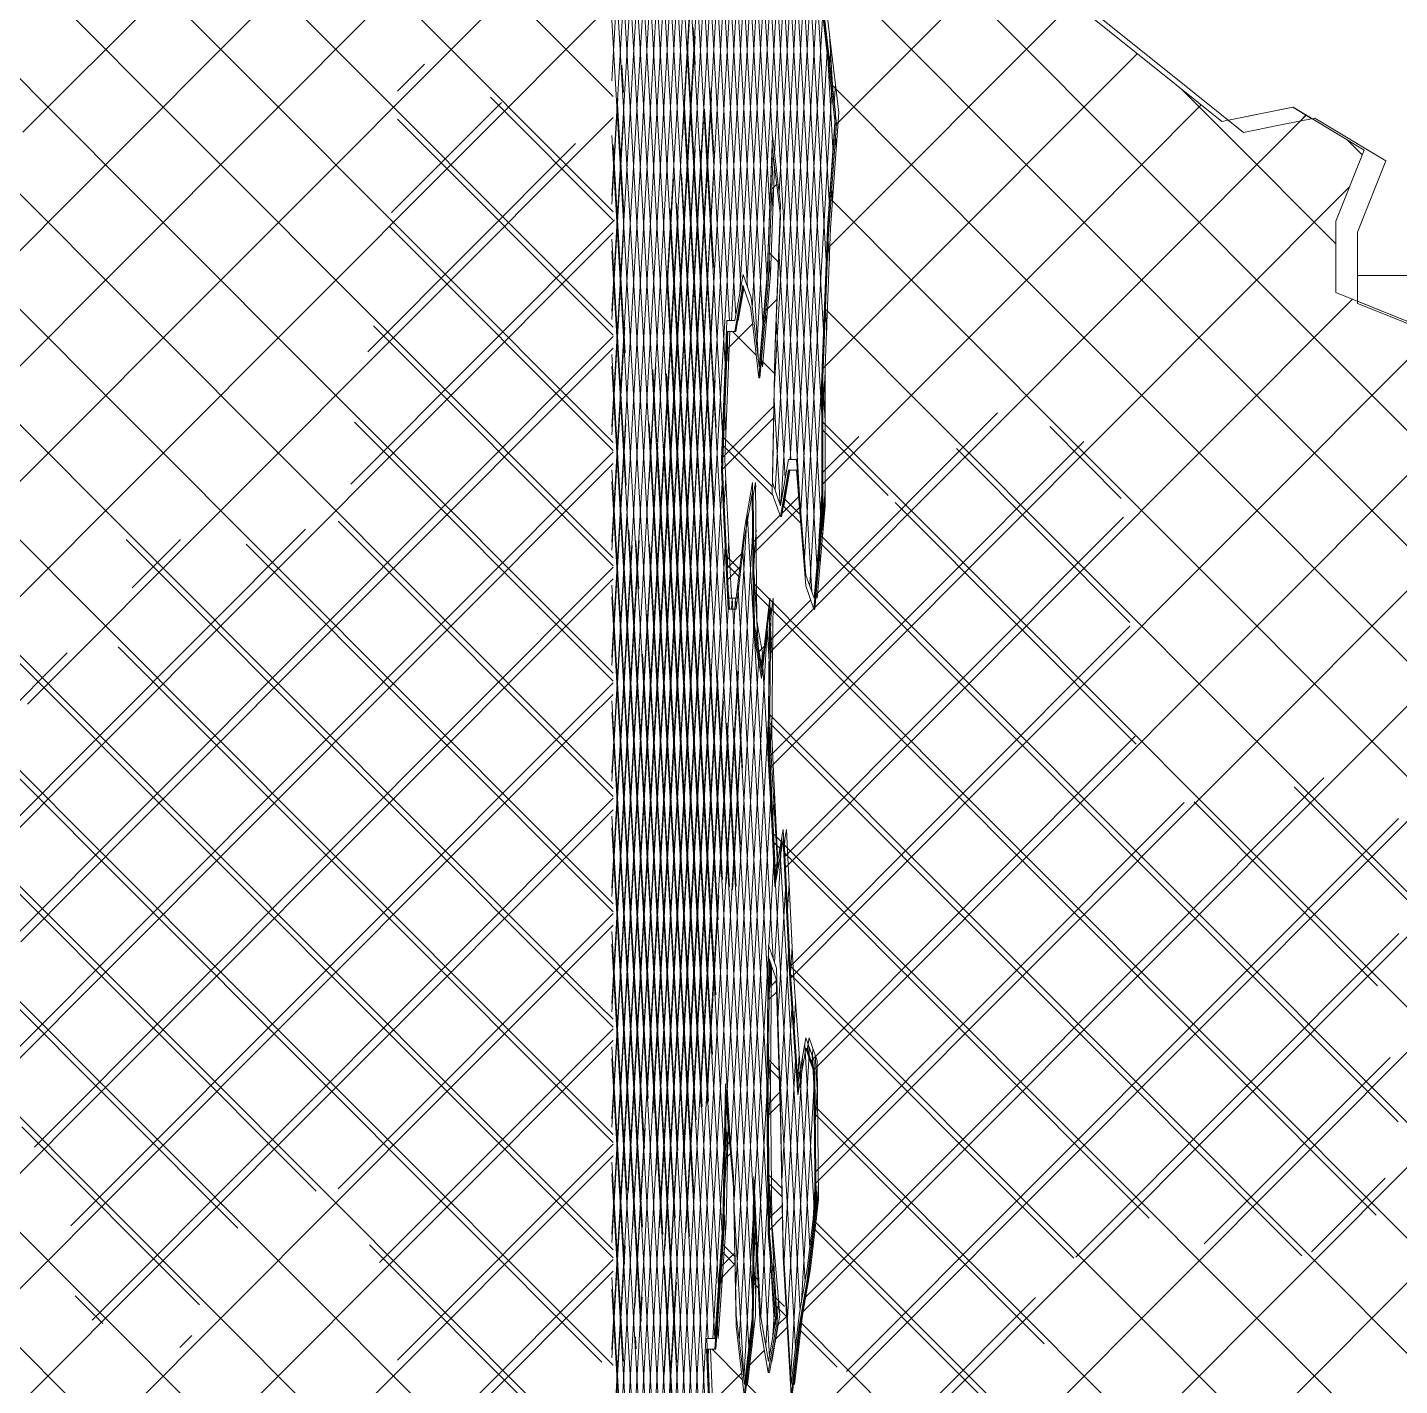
# Model space of a CAD drawing. Header units: millimetres. Extents: x -35517 to 139323, y -3702 to 5999.
# Drawn here: x 14746 to 15679, y 2884 to 3807 of the extents above; entities that cross this region are included whole.
import ezdxf

# ---------------------------------------------------------------- set-up
doc = ezdxf.new("R2010")
doc.units = ezdxf.units.MM
for name, color, linetype, lineweight in [('A-ROOF-OTLN', 132, 'Continuous', 5), ('G-IMPT', 8, 'Continuous', 5), ('L-PLNT', 71, 'Continuous', 5)]:
    doc.layers.add(name, color=color, linetype=linetype, lineweight=lineweight)

# ---------------------------------------------------------------- blocks, each defined once
blk = doc.blocks.new('SVA_Shades of Green Tree - Australian_Tree_based_on_Leopard_Tree_2901-V232-GENERAL SOUTH ELEVATION')
at = {"layer": 'G-IMPT'}
for p, q in [((-4655.07, 3775.95), (-4679.87, 4204.28)), ((-4591.9, 3721.47), (-4567.51, 4142.6)), ((-4536.92, 3539.73), (-4571.74, 4140.93)), ((-4535.96, 3601.47), (-4567.29, 4142.6)), ((-4593.98, 3764.04), (-4572.56, 4133.85)), ((-4590.97, 3659.05), (-4564.01, 4124.7)), ((-4611.98, 3688.44), (-4587.56, 4110.04)), ((-4551.93, 3485.06), (-4588.12, 4110.12)), ((-4537.65, 3473.78), (-4574.77, 4114.79)), ((-4604.04, 3747.07), (-4583.67, 4098.84)), ((-4588.02, 3631.69), (-4560.98, 4098.56)), ((-4935.01, 3781.46), (-5241.87, 4088.84)), ((-4665.69, 3780.61), (-4647.89, 4087.99)), ((-4598.52, 3764.04), (-4579.33, 4095.42)), ((-4570.73, 3731.31), (-4591.53, 4090.52)), ((-4584.36, 3616.3), (-4556.62, 4095.42)), ((-4543.8, 3423.25), (-4582.78, 4096.28)), ((-4581.34, 3590.16), (-4552.08, 4095.42)), ((-4540.37, 3442.41), (-4578.19, 4095.42)), ((-4534.14, 3648.52), (-4560.02, 4095.42)), ((-4531.98, 3689.56), (-4555.48, 4095.42)), ((-4615.24, 3710.6), (-4594.76, 4064.14)), ((-4572.55, 3684.26), (-4594.63, 4065.66)), ((-4569.2, 3721.31), (-4549.14, 4067.64)), ((-4574.4, 3637.93), (-4597.36, 4034.3)), ((-4972.47, 3740.55), (-5259.95, 4028.51)), ((-4663.51, 3739.7), (-4646.84, 4027.67)), ((-4621.67, 3677.94), (-4602.05, 4016.78)), ((-4577.13, 3606.56), (-4600.89, 4016.78)), ((-4580.11, 3579.56), (-4605, 4009.32)), ((-4566.17, 3695.18), (-4548.01, 4008.82)), ((-4799.87, 3253.95), (-5533.28, 3988.59)), ((-4673.52, 3253.11), (-4630.98, 3987.75)), ((-4595.33, 3764.04), (-4607.72, 3977.96)), ((-4679.09, 3760.39), (-4891.73, 3973.39)), ((-4679.87, 3770.94), (-4668.2, 3972.55)), ((-4569.42, 3560.59), (-4545.49, 3973.84)), ((-4721.58, 3253.95), (-5415.56, 3949.1)), ((-4678.07, 3253.11), (-4637.81, 3948.26)), ((-4615.01, 3711.74), (-4629.01, 3953.49)), ((-4599.87, 3764.04), (-4610.6, 3949.33)), ((-4878.17, 3253.95), (-5567.85, 3944.79)), ((-4668.98, 3253.11), (-4628.98, 3943.94)), ((-4632.85, 3720.22), (-4619.96, 3942.75)), ((-4568.82, 3492.59), (-4542.77, 3942.47)), ((-4700.51, 3311.28), (-5325.97, 3937.79)), ((-4679.29, 3310.43), (-4643.01, 3936.95)), ((-4586.77, 2910.35), (-4646.05, 3934)), ((-4603.67, 3751.2), (-4614.01, 3929.73)), ((-4310.39, 3704.79), (-4542.32, 3937.11)), ((-4655.07, 3807.14), (-4648.31, 3923.79)), ((-4632.54, 3779.11), (-4640.96, 3924.48)), ((-5523.16, 3135.75), (-4742.24, 3917.98)), ((-5080.52, 3735.99), (-4906.7, 3910.1)), ((-4631.57, 3134.91), (-4676.87, 3917.14)), ((-4599.92, 3058.93), (-4649.65, 3917.72)), ((-5217.94, 3363.06), (-4679.09, 3902.81)), ((-4679.09, 3681.96), (-4906.72, 3909.97)), ((-4679.87, 3692.51), (-4667.33, 3909.13)), ((-4657.24, 3735.14), (-4667.33, 3909.26)), ((-4603.44, 3041.37), (-4652.7, 3891.99)), ((-4564.74, 3484.53), (-4540.82, 3897.58)), ((-4649.27, 3362.21), (-4679.87, 3890.57)), ((-4606.43, 3720.4), (-4615.99, 3885.51)), ((-4956.47, 3253.95), (-5571.61, 3870.13)), ((-4664.44, 3253.11), (-4628.76, 3869.28)), ((-4618.52, 3693.92), (-4628.72, 3870.08)), ((-4527.25, 3741.19), (-4399.99, 3868.66)), ((-4604.85, 2987.29), (-4655.07, 3854.38)), ((-4629.99, 3691.18), (-4620.41, 3856.6)), ((-4558.52, 3513.54), (-4539.01, 3850.53)), ((-4679.09, 3603.54), (-4914.18, 3839.02)), ((-4679.87, 3614.09), (-4666.89, 3838.17)), ((-4627.13, 3662.14), (-4617.38, 3830.47)), ((-4609.19, 3689.59), (-4617.31, 3829.89)), ((-5139.64, 3363.06), (-4679.09, 3824.38)), ((-5035.19, 3702.97), (-4915.92, 3822.44)), ((-4659.87, 3702.13), (-4666.79, 3821.6)), ((-4631.85, 3732.01), (-4626.92, 3817.09)), ((-4622.03, 3676.1), (-4630.64, 3824.68)), ((-4554.09, 3511.71), (-4536.15, 3821.4)), ((-4532.9, 3657.1), (-4365.19, 3825.1)), ((-5009.92, 3699.64), (-5118.08, 3807.98)), ((-4653.82, 3362.21), (-4679.87, 3812.14)), ((-4881.04, 3016.06), (-5665.91, 3802.25)), ((-4668.82, 3015.22), (-4623.29, 3801.41)), ((-4661.34, 3698.79), (-4655.07, 3807.14)), ((-4623.16, 3781.98), (-4624.62, 3807.16)), ((-4529.5, 3725.2), (-4533.99, 3802.71)), ((-4529.32, 3760.42), (-4531.77, 3802.71)), ((-4610.29, 3481.24), (-4628.61, 3797.63)), ((-4551.44, 3479.04), (-4533.12, 3795.27)), ((-4531.73, 3781.16), (-4530.91, 3795.27)), ((-4482.15, 3629.51), (-4322.55, 3789.38)), ((-4679.09, 3525.11), (-4935.01, 3781.46)), ((-4825.75, 3763.84), (-4807.25, 3782.38)), ((-4679.87, 3535.66), (-4665.69, 3780.61)), ((-4672.02, 3763), (-4673.1, 3781.53)), ((-4607.33, 2951.65), (-4655.07, 3775.95)), ((-4625.26, 3653.35), (-4632.54, 3779.11)), ((-4634.95, 3134.91), (-4598.52, 3764.04)), ((-4630.41, 3134.91), (-4593.98, 3764.04)), ((-4610.56, 3721.26), (-4613.16, 3766.1)), ((-4592.16, 3630.83), (-4599.87, 3764.04)), ((-4591.57, 3698.99), (-4595.33, 3764.04)), ((-4548.79, 3446.37), (-4530.1, 3769.13)), ((-4411.18, 3648.89), (-4530.22, 3768.12)), ((-4528.7, 3755.03), (-4527.88, 3769.13)), ((-4262.1, 3734.84), (-4292.61, 3765.41)), ((-4829.77, 3681.38), (-4755.04, 3756.24)), ((-4679.13, 3676.53), (-4762.38, 3759.92)), ((-4679.87, 3687.04), (-4675.7, 3759.07)), ((-4671.79, 3680.54), (-4676.13, 3755.4)), ((-4652.07, 3069.11), (-4612.1, 3759.26)), ((-4612.49, 3440.77), (-4630.81, 3757.16)), ((-4610.63, 3644.05), (-4616.87, 3751.69)), ((-5077.34, 3347.04), (-4679.09, 3745.95)), ((-4679.09, 3598.06), (-4825.75, 3744.96)), ((-4679.87, 3608.61), (-4672.02, 3744.12)), ((-4655.9, 3081.49), (-4617.56, 3743.49)), ((-4639.49, 3134.91), (-4604.04, 3747.07)), ((-4595.57, 3611.23), (-4603.67, 3751.2)), ((-4541.66, 3413.04), (-4207.67, 3747.59)), ((-4211.82, 3743.57), (-4207.8, 3747.59)), ((-4679.09, 3446.68), (-4972.47, 3740.55)), ((-4679.87, 3457.23), (-4663.51, 3739.7)), ((-4657.43, 3346.19), (-4679.87, 3733.71)), ((-4622.49, 3134.91), (-4657.24, 3735.14)), ((-4527.28, 3725.2), (-4527.77, 3733.68)), ((-4187.57, 3660.18), (-4262.1, 3734.84)), ((-4934.29, 2990.97), (-5667.21, 3725.13)), ((-4845.91, 3586.79), (-4704.71, 3728.22)), ((-4670.85, 3585.95), (-4679.04, 3727.38)), ((-4665.73, 2990.13), (-4623.21, 3724.28)), ((-4608.88, 3535.31), (-4619.82, 3724.28)), ((-4169.55, 3720.56), (-4179.84, 3730.87)), ((-4653.58, 3362.21), (-4632.85, 3720.22)), ((-4599.92, 3607.9), (-4606.43, 3720.4)), ((-4598.48, 3607.9), (-4591.9, 3721.47)), ((-4649.89, 3028.36), (-4610.68, 3705.45)), ((-4643.14, 3228.85), (-4615.24, 3710.6)), ((-4604.7, 3227.94), (-4632.47, 3707.44)), ((-4604.57, 3531.38), (-4615.01, 3711.74)), ((-4211.66, 3605.89), (-4310.39, 3704.79)), ((-5601.45, 3135.75), (-5035.19, 3702.97)), ((-4688.76, 3377.94), (-5009.92, 3699.64)), ((-4679.87, 3378.8), (-4661.34, 3698.79)), ((-4627.03, 3134.91), (-4659.87, 3702.13)), ((-4642.3, 3630.01), (-4638, 3704.29)), ((-4587.6, 3630.49), (-4591.57, 3698.99)), ((-4571.14, 3697.23), (-4567.77, 3700.6)), ((-4570.33, 3684.26), (-4571.12, 3697.82)), ((-4529.76, 3689.56), (-4530.25, 3698.04)), ((-4500.22, 3376.13), (-4178.34, 3698.54)), ((-4649.04, 3362.21), (-4629.99, 3691.18)), ((-4642.26, 3165.61), (-4611.98, 3688.44)), ((-4607.65, 3200.43), (-4635.88, 3687.94)), ((-4572.76, 2903.71), (-4618.52, 3693.92)), ((-4602.75, 3578.43), (-4609.19, 3689.59)), ((-4472.71, 3632.09), (-4530.79, 3690.27)), ((-4686.6, 2899.72), (-5465.81, 3680.25)), ((-4679.87, 2902.75), (-4634.89, 3679.4)), ((-4644.02, 3292.1), (-4621.67, 3677.94)), ((-4609.25, 3149.51), (-4640.16, 3683.3)), ((-5039.88, 3306.13), (-4679.09, 3667.52)), ((-4857.5, 3496.75), (-4678.03, 3676.53)), ((-4679.09, 3519.63), (-4830.91, 3671.7)), ((-4679.87, 3530.18), (-4671.72, 3670.86)), ((-4583.53, 3011.29), (-4622.03, 3676.1)), ((-4670.18, 3495.91), (-4679.87, 3663.22)), ((-4644.9, 3355.34), (-4627.13, 3662.14)), ((-4592.83, 3626.98), (-4590.97, 3659.05)), ((-4531.93, 3648.52), (-4532.71, 3662.08)), ((-4659.6, 3305.28), (-4679.87, 3655.28)), ((-4584.18, 2944.07), (-4625.26, 3653.35)), ((-4572.19, 3637.93), (-4572.93, 3650.77)), ((-4566.5, 3647.62), (-4572.81, 3653.93)), ((-4558.12, 3513.54), (-4566.36, 3655.81)), ((-4295.17, 3532.68), (-4411.18, 3648.89)), ((-4611.44, 3109.04), (-4642.3, 3641.82)), ((-4508.6, 3210.88), (-4074.86, 3645.34)), ((-4647.49, 2991.37), (-4610.49, 3630.22)), ((-4332.57, 3491.72), (-4472.71, 3632.09)), ((-4590.1, 3629.95), (-4593.93, 3607.9)), ((-4590.62, 3626.98), (-4590.46, 3629.65)), ((-4575.15, 3614.78), (-4567.48, 3622.47)), ((-4561.83, 3235.98), (-4176.06, 3622.4)), ((-4536.06, 3575.51), (-4482.15, 3629.51)), ((-4593.35, 3611.23), (-4593.43, 3612.57)), ((-4574.91, 3606.56), (-4575.3, 3613.14)), ((-4533.74, 3601.47), (-4534.53, 3615.03)), ((-4369.5, 3450.28), (-4534.23, 3615.29)), ((-4502.44, 3138.61), (-4027.56, 3614.3)), ((-4679.09, 3441.2), (-4842, 3604.39)), ((-4679.87, 3451.75), (-4671.08, 3603.54)), ((-4589.79, 3600.12), (-4584.12, 3605.79)), ((-4561.92, 3500.78), (-4568.17, 3608.76)), ((-3822.67, 3216.24), (-4211.66, 3605.89)), ((-5287.78, 2987.32), (-4679.09, 3597.03)), ((-4601.46, 3588.43), (-4589.79, 3600.12)), ((-4581.64, 3584.35), (-4597.77, 3600.5)), ((-5002.43, 3265.22), (-4679.09, 3589.1)), ((-4645.22, 2986.48), (-4679.87, 3584.8)), ((-4600.54, 3578.43), (-4601.32, 3591.99)), ((-4181.19, 3303.54), (-3897.01, 3588.2)), ((-4661.78, 3264.37), (-4679.87, 3576.86)), ((-4654.43, 3498.97), (-4649.93, 3576.63)), ((-4649.19, 3525.57), (-4652.02, 3574.45)), ((-4569.18, 3571.87), (-4578.11, 3580.81)), ((-4577.89, 3579.56), (-4578.02, 3581.77)), ((-4643.79, 2976.85), (-4609.58, 3567.56)), ((-4614.14, 3077.13), (-4642.78, 3571.72)), ((-4545.33, 3427.64), (-4536.92, 3572.78)), ((-4536.3, 3545.25), (-4534.71, 3572.78)), ((-4534.71, 3539.73), (-4536.3, 3567.27)), ((-3877.48, 3192.72), (-4253.42, 3569.29)), ((-4604.29, 3515.1), (-4569.61, 3549.85)), ((-4565.42, 3482.81), (-4569.55, 3554.09)), ((-4679.09, 3362.77), (-4854.87, 3538.85)), ((-4679.87, 3373.32), (-4670.33, 3538.01)), ((-4624.13, 3014.37), (-4654.44, 3537.86)), ((-4604.61, 3506.84), (-4569.76, 3541.75)), ((-4602.35, 3531.38), (-4603.14, 3544.94)), ((-4540.91, 3421.74), (-4417.54, 3545.32)), ((-4410, 3412.42), (-4536.3, 3538.94)), ((-4570.67, 3494.93), (-4603.79, 3528.11)), ((-4491.96, 3489.04), (-4536.3, 3533.46)), ((-4536.3, 3504.77), (-4511.98, 3529.14)), ((-4518, 3044.6), (-4028.69, 3534.73)), ((-4333.4, 3487.07), (-4382.07, 3535.82)), ((-3932.3, 3169.2), (-4295.17, 3532.68)), ((-4679.09, 2970.63), (-5230.98, 3523.45)), ((-5117.14, 3079.82), (-4679.09, 3518.61)), ((-4679.87, 2981.18), (-4648.52, 3522.6)), ((-4622.49, 3064.55), (-4649.13, 3524.6)), ((-4618.46, 3073.41), (-4644.41, 3521.53)), ((-4570.28, 3489.07), (-4603.99, 3522.83)), ((-4572.47, 3311.69), (-4358.86, 3525.66)), ((-4327.53, 3402.76), (-4445.44, 3520.87)), ((-4935.38, 3253.95), (-4679.09, 3510.67)), ((-4655.12, 3078.98), (-4679.87, 3506.37)), ((-4625.87, 3134.91), (-4604.66, 3501.14)), ((-4603.51, 3482.76), (-4602.44, 3501.14)), ((-4558.77, 3506.14), (-4562.95, 3482.09)), ((-4559.71, 3500.78), (-4559.78, 3502.12)), ((-4665.66, 3253.11), (-4679.87, 3498.43)), ((-4584.27, 3494.6), (-4584.42, 3497.14)), ((-4582.06, 3494.6), (-4582.2, 3497.14)), ((-4539.05, 3457.58), (-4536.92, 3494.35)), ((-4536.84, 3457.58), (-4534.71, 3494.35)), ((-3987.11, 3145.68), (-4332.57, 3491.72)), ((-4552.3, 3480.81), (-4583.29, 3449.77)), ((-4564.17, 3476.86), (-4552.89, 3488.16)), ((-4551.44, 3470.19), (-4563.27, 3482.04)), ((-4562.53, 3484.53), (-4562.38, 3487.2)), ((-4551.92, 3476.15), (-4562.46, 3486.71)), ((-4535.43, 3473.78), (-4536.3, 3488.84)), ((-4323.22, 3320.01), (-4487.21, 3484.28)), ((-4164.64, 3241.7), (-3923.95, 3482.79)), ((-4679.09, 3284.34), (-4866, 3471.57)), ((-4616.82, 2977.44), (-4587.87, 3477.26)), ((-4570.27, 3174.36), (-4587.83, 3477.54)), ((-4583.37, 3457.63), (-4565.56, 3475.47)), ((-4562.2, 3243.55), (-4331.81, 3474.33)), ((-5452.76, 2900.49), (-4888.19, 3466.01)), ((-4679.87, 3294.89), (-4669.69, 3470.72)), ((-4635.65, 2899.65), (-4668.4, 3465.17)), ((-4615.45, 2922.68), (-4583.99, 3465.85)), ((-4583.21, 3441.19), (-4581.78, 3465.85)), ((-4679.09, 3127.49), (-5010.22, 3459.17)), ((-5006.12, 3426.31), (-4973.35, 3459.14)), ((-4679.09, 3205.91), (-4928.64, 3455.89)), ((-4679.87, 3138.04), (-4661.32, 3458.33)), ((-4679.87, 3216.47), (-4666.06, 3455.04)), ((-4661.56, 3425.47), (-4663.46, 3458.29)), ((-4626.97, 2985.04), (-4654.23, 3455.7)), ((-4621.33, 3134.91), (-4602.59, 3458.37)), ((-4601.44, 3439.99), (-4600.38, 3458.37)), ((-4573.65, 3154.31), (-4591.07, 3455.14)), ((-4145.08, 3063.15), (-4537.88, 3456.61)), ((-4450.5, 3374.56), (-4537.44, 3461.65)), ((-4592.3, 3438.17), (-4601.82, 3447.7)), ((-4601.42, 3439.55), (-4590.92, 3450.07)), ((-4538.16, 3442.41), (-4538.54, 3448.99)), ((-4236.94, 3317.5), (-4369.5, 3450.28)), ((-5072.63, 3045.98), (-4679.09, 3440.18)), ((-4633.43, 3077.34), (-4612.56, 3437.66)), ((-4592.87, 3433.26), (-4601.54, 3441.95)), ((-4591.96, 3441.08), (-4601.06, 3431.97)), ((-4579.95, 3379.84), (-4583.15, 3435.01)), ((-4857.08, 3253.95), (-4679.09, 3432.24)), ((-4657.7, 3045.13), (-4679.87, 3427.94)), ((-4574.26, 3086.36), (-4594.1, 3429)), ((-4536.82, 3382.6), (-4583.09, 3428.94)), ((-4670.21, 3253.11), (-4679.87, 3420)), ((-4619.56, 3086.97), (-4600.32, 3419.18)), ((-4618.19, 3032.21), (-4595.78, 3419.18)), ((-4599.97, 3411.79), (-4600.65, 3423.45)), ((-4598.54, 3411.79), (-4598.11, 3419.18)), ((-4569.35, 2923.31), (-4598.07, 3419.18)), ((-4595.43, 3411.79), (-4595.86, 3419.18)), ((-4160, 2999.67), (-4583.04, 3423.41)), ((-4572.04, 3390.55), (-4544.66, 3417.98)), ((-4634.9, 3043.58), (-4656.01, 3408.09)), ((-4596.75, 3010.24), (-4573.68, 3408.61)), ((-4571.95, 3400.32), (-4571.47, 3408.61)), ((-4566.77, 3387.9), (-4542.47, 3412.23)), ((-4269.81, 3271.99), (-4410, 3412.42)), ((-4150.8, 3177.13), (-3913.41, 3414.93)), ((-4601.78, 3080.33), (-4583.15, 3402.05)), ((-4581.65, 3389.62), (-4580.93, 3402.05)), ((-4572.87, 3376.2), (-4574.39, 3402.47)), ((-4570.66, 3376.2), (-4571.96, 3398.75)), ((-4558.59, 3168.74), (-4327.53, 3400.19)), ((-4572.12, 3382.53), (-4566.77, 3387.9)), ((-5433.26, 2998.45), (-5050.32, 3382.04)), ((-4679.09, 3049.06), (-5015.6, 3386.13)), ((-4679.87, 3059.61), (-4661.01, 3385.29)), ((-4636.78, 2997.61), (-4659, 3381.2)), ((-4599.05, 3048.97), (-4579.74, 3382.45)), ((-4580.36, 3382.21), (-4575.43, 3387.16)), ((-4579.19, 3375.45), (-4576.47, 3378.17)), ((-4578.25, 3370.02), (-4577.53, 3382.45)), ((-4269.35, 3114.67), (-4536.82, 3382.6)), ((-4679.09, 3368.25), (-4688.76, 3377.94)), ((-4602.15, 3225.2), (-4593.79, 3369.64)), ((-4551.86, 2934.87), (-4577.42, 3376.34)), ((-4572.11, 3304.12), (-4500.22, 3376.13)), ((-4302.44, 3226.25), (-4450.5, 3374.56)), ((-5036.99, 3177.75), (-5221.98, 3363.06)), ((-4942.22, 3161.25), (-5143.69, 3363.06)), ((-5047.81, 2992.41), (-4679.09, 3361.75)), ((-4665.27, 3160.4), (-4653.58, 3362.21)), ((-4659.77, 3176.91), (-4649.04, 3362.21)), ((-4642.2, 3161.67), (-4653.82, 3362.21)), ((-4643.64, 3264.88), (-4649.27, 3362.21)), ((-4631.02, 3040.45), (-4612.05, 3367.95)), ((-4629.51, 2988.17), (-4607.79, 3363.21)), ((-4599.87, 3222.88), (-4608, 3363.21)), ((-4590.93, 3303.74), (-4594.68, 3368.56)), ((-4696, 3336.87), (-4679.09, 3353.81)), ((-4654.99, 3180.99), (-4644.9, 3355.34)), ((-4659.14, 2991.57), (-4679.87, 3349.51)), ((-4679.55, 3336.03), (-4679.87, 3341.57)), ((-4644.81, 3128.29), (-4657.43, 3346.19)), ((-4620.03, 3073.41), (-4604.06, 3349.07)), ((-4778.78, 3253.95), (-4696, 3336.87)), ((-4674.75, 3253.11), (-4679.55, 3336.03)), ((-4595.35, 3223.23), (-4601.77, 3334.13)), ((-4595.62, 2951.42), (-4573.24, 3337.76)), ((-4566.98, 3234.29), (-4572.61, 3331.53)), ((-4210.62, 2971.95), (-4572.58, 3334.51)), ((-4299.5, 3066.45), (-4572.53, 3339.94)), ((-4572.5, 3312.32), (-4571.03, 3337.76)), ((-4606.43, 3229.8), (-4600.85, 3326.18)), ((-4597.86, 3220.84), (-4591.84, 3324.84)), ((-4592.45, 3251.63), (-4597.02, 3330.62)), ((-4544.32, 3104.6), (-4323.89, 3325.41)), ((-4164.64, 3245.07), (-4236.94, 3317.5)), ((-5231.73, 3113.95), (-5039.88, 3306.13)), ((-4679.09, 3289.82), (-4700.51, 3311.28)), ((-4679.87, 3300.37), (-4679.29, 3310.43)), ((-4648.47, 3113.11), (-4659.6, 3305.28)), ((-4313.28, 3171.23), (-4181.19, 3303.54)), ((-4548.43, 2943.63), (-4195.69, 3296.96)), ((-4652.49, 3145.7), (-4644.02, 3292.1)), ((-4593.22, 2914.31), (-4571.59, 3287.93)), ((-4570.44, 3269.55), (-4569.37, 3287.93)), ((-4136.36, 3211.28), (-4215.95, 3291)), ((-5033.41, 2928.4), (-4679.09, 3283.32)), ((-4541.12, 3029.38), (-4290.67, 3280.25)), ((-4159.21, 3155.73), (-4283.94, 3280.67)), ((-4866.01, 3088.15), (-4679.09, 3275.38)), ((-4659.98, 2927.56), (-4679.87, 3271.08)), ((-4520.19, 2893.49), (-4144.98, 3269.33)), ((-3800.6, 2802), (-4269.81, 3271.99)), ((-5081.93, 3185.58), (-5002.43, 3265.22)), ((-4669.69, 3087.3), (-4679.87, 3263.14)), ((-4657.16, 3184.73), (-4661.78, 3264.37)), ((-4636.11, 3134.91), (-4643.64, 3264.88)), ((-4563.36, 3252.32), (-4569.92, 3258.9)), ((-5015.23, 3173.96), (-4935.38, 3253.95)), ((-4779.4, 3076.58), (-4956.47, 3253.95)), ((-4948.53, 3162.35), (-4857.08, 3253.95)), ((-4895.38, 3137.15), (-4778.78, 3253.95)), ((-4723.66, 3099.19), (-4878.17, 3253.95)), ((-4688.42, 3142.31), (-4799.87, 3253.95)), ((-4679.09, 3211.39), (-4721.58, 3253.95)), ((-4679.87, 3221.94), (-4678.07, 3253.11)), ((-4679.87, 3143.52), (-4673.52, 3253.11)), ((-4677.95, 3098.34), (-4668.98, 3253.11)), ((-4667.98, 3136.31), (-4674.75, 3253.11)), ((-4674.71, 3075.74), (-4664.44, 3253.11)), ((-4664.9, 3161.5), (-4670.21, 3253.11)), ((-4661.03, 3173.12), (-4665.66, 3253.11)), ((-4564.59, 3248.07), (-4569.65, 3253.14)), ((-4569.25, 3171.44), (-4564.34, 3256.19)), ((-4548.45, 2954.47), (-4565.53, 3249.37)), ((-4527.71, 3216.62), (-4562.58, 3251.55)), ((-4562.5, 3249.79), (-4562.13, 3256.19)), ((-4573.14, 3182.64), (-4569.52, 3245.16)), ((-4568.86, 3236.88), (-4566.04, 3239.7)), ((-4568.37, 3226.78), (-4567.31, 3245.16)), ((-4314.52, 2997.59), (-4562.31, 3245.79)), ((-4279.02, 3127.13), (-4164.64, 3241.7)), ((-4074.32, 3154.61), (-4164.64, 3245.07)), ((-4650, 3110.42), (-4643.14, 3228.85)), ((-4566.91, 3133.38), (-4561.58, 3225.4)), ((-4560.43, 3207.02), (-4559.37, 3225.4)), ((-3858.1, 2781.17), (-4302.44, 3226.25)), ((-4615.34, 3075.9), (-4607.17, 3216.94)), ((-4558.22, 3161.17), (-4508.6, 3210.88)), ((-4501.1, 3189.96), (-4527.71, 3216.62)), ((-4866.02, 3017.65), (-4679.09, 3204.89)), ((-4796.92, 3078.92), (-4679.09, 3196.95)), ((-4669.69, 3016.81), (-4679.87, 3192.65)), ((-4673.7, 3078.08), (-4679.82, 3183.91)), ((-4620.08, 2544.3), (-4657.16, 3184.73)), ((-4565.4, 3081.1), (-4559.52, 3182.63)), ((-4558.37, 3164.25), (-4557.3, 3182.63)), ((-4335.09, 3023.68), (-4501.1, 3189.96)), ((-4364.33, 2971.18), (-4144.58, 3191.31)), ((-5669.09, 2519.01), (-5015.23, 3173.96)), ((-4679.09, 2740.82), (-5119.36, 3181.83)), ((-4679.09, 2819.25), (-5036.99, 3177.75)), ((-4679.87, 2751.37), (-4654.99, 3180.99)), ((-4679.87, 2829.8), (-4659.77, 3176.91)), ((-4623.1, 2518.16), (-4661.03, 3173.12)), ((-4588.59, 2738.6), (-4150.8, 3177.13)), ((-4582.86, 3014.93), (-4573.42, 3177.84)), ((-4571.43, 3154.31), (-4572.52, 3173.12)), ((-4387.56, 2704.68), (-3917.48, 3175.56)), ((-4644.29, 3130.44), (-4642.26, 3165.61)), ((-4573.04, 3146.27), (-4571.63, 3170.55)), ((-4503.09, 3113.53), (-4558.6, 3169.13)), ((-4456.72, 3027.56), (-4313.28, 3171.23)), ((-5655.9, 2453.79), (-4948.53, 3162.35)), ((-4886.27, 3105.2), (-4942.22, 3161.25)), ((-4668.51, 3104.36), (-4665.27, 3160.4)), ((-4623.87, 2452.95), (-4664.9, 3161.5)), ((-4640.65, 3134.91), (-4642.2, 3161.67)), ((-4577.9, 2670.89), (-4090.3, 3159.31)), ((-4572.96, 3154.35), (-4568, 3159.32)), ((-4365.72, 2970.45), (-4558.33, 3163.38)), ((-4679.09, 2662.39), (-5162.43, 3146.55)), ((-4679.87, 2672.95), (-4652.49, 3145.7)), ((-4573.03, 3146.33), (-4567.77, 3151.6)), ((-5624.19, 2407.12), (-4895.38, 3137.15)), ((-4679.09, 3132.96), (-4688.42, 3142.31)), ((-4625.71, 2406.28), (-4667.98, 3136.31)), ((-4564.2, 3023.28), (-4557.19, 3144.47)), ((-4555.93, 3127.93), (-4554.97, 3144.47)), ((-4542.28, 3098.71), (-4502.44, 3138.61)), ((-4516.3, 2654.16), (-4029.79, 3141.49)), ((-4744.91, 2571.46), (-5303.79, 3131.28)), ((-4837.82, 2967.47), (-4679.09, 3126.46)), ((-4676.71, 2570.62), (-4644.29, 3130.44)), ((-4658.1, 2813.67), (-4639.49, 3134.91)), ((-4655.07, 2787.53), (-4634.95, 3134.91)), ((-4652.64, 2750.99), (-4630.41, 3134.91)), ((-4650.83, 2703.94), (-4625.87, 3134.91)), ((-4650.35, 2633.73), (-4621.33, 3134.91)), ((-4591.2, 2202.58), (-4644.81, 3128.29)), ((-4589.39, 2249.63), (-4640.65, 3134.91)), ((-4587, 2286.88), (-4636.11, 3134.91)), ((-4582.41, 2285.97), (-4631.57, 3134.91)), ((-4615.99, 2944.34), (-4627.03, 3134.91)), ((-4619.45, 3082.46), (-4622.49, 3134.91)), ((-4395.43, 3010.52), (-4279.02, 3127.13)), ((-5015.78, 2781.26), (-4679.09, 3118.52)), ((-4689.33, 2594.23), (-5205.5, 3111.26)), ((-4679.94, 2593.38), (-4650, 3110.42)), ((-4671.32, 2966.62), (-4679.87, 3114.22)), ((-4589.8, 2100.01), (-4648.47, 3113.11)), ((-4572.04, 3086.36), (-4573.39, 3109.64)), ((-4562.79, 2969.26), (-4554.71, 3108.83)), ((-4558.25, 2890.84), (-4545.37, 3113.22)), ((-4553.45, 3092.29), (-4552.49, 3108.83)), ((-4542.23, 3003.85), (-4548.7, 3115.56)), ((-4546.15, 3109.86), (-4546.48, 3115.56)), ((-4543.75, 3102.95), (-4543.16, 3113.22)), ((-4542.17, 3081.22), (-4543.75, 3108.55)), ((-4539.95, 3081.22), (-4541.53, 3108.55)), ((-4402.1, 3012.37), (-4503.09, 3113.53)), ((-3949.89, 2794.68), (-4269.35, 3114.67)), ((-4869.73, 3088.64), (-4886.27, 3105.2)), ((-4679.09, 3054.54), (-4723.66, 3099.19)), ((-4661, 2780.42), (-4679.87, 3106.29)), ((-4679.87, 3065.09), (-4677.95, 3098.34)), ((-4669.47, 3087.8), (-4668.51, 3104.36)), ((-4566.07, 3092.7), (-4573.48, 3100.13)), ((-4566.23, 3098.34), (-4573.43, 3105.55)), ((-4554.95, 2909.8), (-4565.93, 3099.44)), ((-4560.52, 2930.05), (-4550.32, 3106.23)), ((-4553.66, 3095.25), (-4550.51, 3098.4)), ((-4277.11, 2980.12), (-4150.61, 3106.83)), ((-4545.25, 2977.72), (-4552.1, 3095.96)), ((-4550.81, 2940.9), (-4542.24, 3088.87)), ((-4541.45, 3064.22), (-4540.02, 3088.87)), ((-5548.61, 2404.4), (-4866.01, 3088.15)), ((-4679.09, 2897.68), (-4869.73, 3088.64)), ((-4679.87, 2908.23), (-4669.47, 3087.8)), ((-4630.09, 2403.55), (-4669.69, 3087.3)), ((-4651.93, 2528.08), (-4619.56, 3086.97)), ((-4609.81, 2916.01), (-4619.45, 3082.46)), ((-4580.79, 2972.16), (-4574.24, 3085.2)), ((-4573.6, 3075.28), (-4565.79, 3083.1)), ((-4573.46, 3060.55), (-4572.03, 3085.2)), ((-5055.95, 2819.46), (-4796.92, 3078.92)), ((-4679.09, 2976.11), (-4779.4, 3076.58)), ((-4679.87, 2986.66), (-4674.71, 3075.74)), ((-4658.67, 2818.62), (-4673.7, 3078.08)), ((-4644.19, 2891.38), (-4633.76, 3071.65)), ((-4573.52, 3067.41), (-4565.56, 3075.38)), ((-4517.48, 3049.51), (-4541.54, 3073.61)), ((-4385.85, 2912.18), (-4541.49, 3068.08)), ((-4035.28, 2801.78), (-4299.5, 3066.45)), ((-4960.42, 2938.72), (-5081.2, 3059.7)), ((-4664.21, 2937.87), (-4657.21, 3058.85)), ((-4611.3, 2915.94), (-4603.15, 3056.67)), ((-4603.07, 3019.71), (-4600.93, 3056.67)), ((-4600.25, 3053.99), (-4602.39, 3056.14)), ((-4601.23, 3041.37), (-4602.32, 3060.17)), ((-4825.75, 2901.13), (-4679.09, 3048.04)), ((-4599.73, 3047.99), (-4602.43, 3050.7)), ((-4602.43, 3046.4), (-4599.82, 3049.01)), ((-4541.04, 3021.52), (-4518, 3044.6)), ((-4510.5, 3042.52), (-4517.48, 3049.51)), ((-4227.74, 2759.29), (-4510.5, 3042.52)), ((-4980.19, 2738.49), (-4679.09, 3040.1)), ((-4672.02, 2900.29), (-4679.87, 3035.8)), ((-4602.43, 3038.46), (-4599.18, 3041.71)), ((-4663.07, 2737.65), (-4679.87, 3027.86)), ((-4653.44, 2423.48), (-4618.19, 3032.21)), ((-4564.36, 3018.05), (-4573.13, 3026.83)), ((-4567.14, 2923.31), (-4573.13, 3026.76)), ((-4550.1, 2934.02), (-4456.72, 3027.56)), ((-4101.83, 2790.02), (-4335.09, 3023.68)), ((-4204.14, 2974.79), (-4154.06, 3024.95)), ((-4578.65, 2930.62), (-4573.6, 3017.98)), ((-4564.26, 3012.46), (-4573.08, 3021.3)), ((-4572.81, 2993.33), (-4571.38, 3017.98)), ((-4543.01, 2997.05), (-4541.59, 3021.65)), ((-4540.01, 3003.85), (-4541.04, 3021.63)), ((-4540.8, 2997.05), (-4539.38, 3021.65)), ((-4593.2, 2812.42), (-4395.43, 3010.52)), ((-4572.85, 2997.6), (-4564.14, 3006.32)), ((-4168.39, 2778.26), (-4402.1, 3012.37)), ((-4602.64, 2987.29), (-4603.45, 3001.36)), ((-4589.86, 2885.28), (-4596.58, 3001.3)), ((-4590.2, 2888.17), (-4583.63, 3001.61)), ((-4572.77, 2989.73), (-4563.99, 2998.54)), ((-4583.24, 2970.05), (-4582.11, 2989.6)), ((-4423.31, 2871.28), (-4542.3, 2990.47)), ((-4199.8, 2652.87), (-4541.73, 2995.38)), ((-4700.46, 2835.18), (-4844.64, 2979.6)), ((-4679.29, 2834.34), (-4670.93, 2978.75)), ((-4647.99, 2439.15), (-4616.82, 2977.44)), ((-4596.27, 2971.57), (-4604.26, 2979.58)), ((-4583.15, 2979.34), (-4581.68, 2980.81)), ((-4543.04, 2977.72), (-4543.29, 2981.96)), ((-4823.25, 2825.2), (-4679.09, 2969.61)), ((-4605.26, 2965.13), (-4596.32, 2974.09)), ((-4596.16, 2965.99), (-4604.61, 2974.45)), ((-4575.25, 2911.02), (-4571.59, 2974.13)), ((-4570.27, 2958.68), (-4569.38, 2974.13)), ((-4985.98, 2654.26), (-4679.09, 2961.67)), ((-4636.93, 2843.27), (-4644, 2965.31)), ((-4605.85, 2956.6), (-4596.17, 2966.3)), ((-4605.12, 2951.65), (-4605.61, 2960.13)), ((-4580.47, 2955.75), (-4583.35, 2958.64)), ((-4581.97, 2944.07), (-4583.27, 2966.61)), ((-4672.17, 2824.36), (-4679.87, 2957.37)), ((-4662.73, 2653.42), (-4679.87, 2949.43)), ((-4642, 2850.91), (-4636.01, 2954.26)), ((-4580.2, 2950), (-4583.4, 2953.21)), ((-4546.24, 2954.47), (-4546.31, 2955.72)), ((-5026.15, 2926.13), (-5044.84, 2944.85)), ((-4660.4, 2925.29), (-4659.31, 2944)), ((-4614.35, 2915.94), (-4615.99, 2944.34)), ((-4570.31, 2917.79), (-4568.87, 2942.77)), ((-4562.35, 2937.6), (-4569.02, 2944.28)), ((-4567.55, 2927.32), (-4566.65, 2942.77)), ((-4548.59, 2940.9), (-4548.44, 2943.57)), ((-4465.72, 2869.62), (-4391.75, 2943.71)), ((-4561.12, 2930.88), (-4567.82, 2937.6)), ((-4566.97, 2925.06), (-4561.12, 2930.92)), ((-4549.64, 2934.87), (-4549.72, 2936.2)), ((-4639.68, 2504.21), (-4615.45, 2922.68)), ((-4607.59, 2916.01), (-4608.08, 2924.49)), ((-4568.85, 2915.23), (-4560.68, 2923.42)), ((-4526.57, 2896.28), (-4552.08, 2921.83)), ((-4230.82, 2605.51), (-4551.39, 2926.62)), ((-4973.75, 2909.74), (-4965.62, 2917.88)), ((-4663.44, 2908.89), (-4663.91, 2917.03)), ((-4584.56, 2910.35), (-4584.8, 2914.6)), ((-4568.1, 2917.79), (-4567.94, 2920.46)), ((-4552.73, 2909.8), (-4552.98, 2914.04)), ((-4614.42, 2902.25), (-4614.05, 2908.54)), ((-4591.15, 2888.02), (-4611.64, 2908.54)), ((-4586.81, 2897.24), (-4576.12, 2907.96)), ((-4570.55, 2903.71), (-4570.62, 2905.04)), ((-4613.2, 2870.81), (-4591.66, 2892.39)), ((-4412.86, 2709.43), (-4588.22, 2885.09)), ((-4587.65, 2885.28), (-4587.83, 2888.46))]:
    blk.add_line(p, q, dxfattribs=at)
at = {"layer": 'G-IMPT', "flags": 128}
for points in [[(-4538.75, 3843.79), (-4533.28, 3796.61), (-4527.81, 3749.44), (-4533.28, 3670.8), (-4536.92, 3576.44), (-4536.92, 3482.09), (-4542.39, 3419.18), (-4547.86, 3434.91), (-4554.24, 3513.54), (-4559.7, 3513.54), (-4565.17, 3482.09), (-4570.64, 3497.81), (-4568.81, 3592.17), (-4565.17, 3686.53), (-4570.64, 3733.71), (-4574.28, 3639.35), (-4579.75, 3576.44), (-4585.21, 3623.62), (-4590.68, 3639.35), (-4596.15, 3607.9), (-4601.61, 3607.9), (-4605.26, 3513.54), (-4600.7, 3419.18), (-4595.24, 3419.18), (-4589.77, 3466.36), (-4584.3, 3497.81), (-4583.39, 3403.45), (-4577.92, 3372), (-4572.46, 3419.18), (-4573.37, 3324.82), (-4568.81, 3230.46), (-4563.35, 3261.92), (-4558.79, 3167.56), (-4553.32, 3088.93), (-4547.86, 3120.38), (-4542.39, 3104.65), (-4541.48, 3010.29), (-4546.95, 2963.11), (-4552.41, 2931.66), (-4557.88, 2884.48), (-4563.35, 2978.84), (-4565.17, 3073.2), (-4567.9, 3167.56), (-4573.37, 3183.28), (-4574.28, 3088.93), (-4573.37, 2994.57), (-4567.9, 2931.66), (-4573.37, 2900.21), (-4578.84, 2931.66), (-4583.39, 3026.02), (-4584.3, 2931.66), (-4589.77, 2884.48), (-4595.24, 2931.66), (-4597.06, 3026.02), (-4602.52, 3088.93), (-4604.35, 2994.57), (-4609.81, 2915.94), (-4615.28, 2915.94), (-4611.64, 2821.58)], [(-4570.19, 4135.2), (-4569.33, 4142.6), (-4563.87, 4142.6), (-4558.4, 4095.42), (-4547.47, 4095.42), (-4545.64, 4001.06), (-4540.18, 3938.15), (-4536.53, 3843.79), (-4531.07, 3796.61), (-4525.6, 3749.44), (-4531.07, 3670.8), (-4534.71, 3576.44), (-4534.71, 3482.09), (-4540.18, 3419.18), (-4540.94, 3421.37)], [(-4139.19, 3607.64), (-4187.57, 3627.01), (-4187.57, 3675.45), (-4168.22, 3723.89), (-4216.59, 3752.95), (-4264.97, 3743.27), (-4313.35, 3782.02), (-4361.73, 3820.77)], [(-4279.04, 3754.53), (-4358.68, 3674.73), (-4538.85, 3855.2)], [(-4203.78, 3745.18), (-4216.72, 3752.95), (-4260.6, 3744.17)], [(-4569.22, 3713.06), (-4572.07, 3639.35), (-4577.53, 3576.44), (-4578.08, 3581.14)], [(-4253.42, 3569.29), (-4358.68, 3674.73), (-4536.3, 3496.83)], [(-4024.16, 3631.94), (-4023.21, 3636.7), (-4081.26, 3646.39), (-4139.32, 3607.64), (-4172.85, 3621.07)], [(-4599.68, 3600.5), (-4603.04, 3513.54), (-4598.49, 3419.18), (-4594.5, 3419.18)], [(-4583.67, 3488.73), (-4582.09, 3497.81), (-4581.18, 3403.45), (-4576.6, 3377.1)], [(-4571.91, 3404.84), (-4570.24, 3419.18), (-4571.15, 3324.82), (-4566.83, 3235.18)], [(-4562.66, 3253.13), (-4561.13, 3261.92), (-4556.58, 3167.56), (-4551.41, 3093.23)], [(-4571.29, 3169.56), (-4572.07, 3088.93), (-4571.15, 2994.57), (-4565.69, 2931.66), (-4571.15, 2900.21)], [(-4547.03, 3112.39), (-4545.64, 3120.38), (-4540.18, 3104.65), (-4539.27, 3010.29), (-4544.73, 2963.11), (-4550.2, 2931.66), (-4555.67, 2884.48), (-4555.91, 2888.73)], [(-4600.85, 3060.91), (-4602.13, 2994.57), (-4607.6, 2915.94)], [(-4581.62, 2979.59), (-4582.09, 2931.66), (-4587.55, 2884.48), (-4587.92, 2887.67)], [(-4612.78, 2908.54), (-4609.42, 2821.58), (-4604.37, 2778.01)]]:
    blk.add_lwpolyline(points, dxfattribs=at)
at = {"layer": 'L-PLNT'}
for p, q in [((-4533.4, 3789.22), (-4538.87, 3836.4)), ((-4538.13, 3836.4), (-4532.66, 3789.22)), ((-4298.63, 3774.62), (-4347.01, 3813.37)), ((-4527.93, 3742.04), (-4533.4, 3789.22)), ((-4532.66, 3789.22), (-4527.19, 3742.04)), ((-4250.25, 3735.87), (-4298.63, 3774.62)), ((-4533.4, 3663.41), (-4527.93, 3742.04)), ((-4527.19, 3742.04), (-4532.66, 3663.41)), ((-4527.93, 3742.04), (-4527.19, 3742.04)), ((-4201.87, 3745.56), (-4226.06, 3740.72)), ((-4153.49, 3716.5), (-4201.87, 3745.56)), ((-4226.06, 3740.72), (-4250.25, 3735.87)), ((-4574.4, 3631.96), (-4570.75, 3726.31)), ((-4570.75, 3726.31), (-4565.29, 3679.14)), ((-4570.2, 3721.54), (-4573.66, 3631.96)), ((-4172.85, 3668.06), (-4153.49, 3716.5)), ((-4565.29, 3679.14), (-4568.93, 3584.78)), ((-4172.85, 3619.62), (-4172.85, 3668.06)), ((-4537.04, 3569.05), (-4533.4, 3663.41)), ((-4532.66, 3663.41), (-4536.3, 3569.05)), ((-4533.4, 3663.41), (-4532.66, 3663.41)), ((-4596.26, 3600.5), (-4590.8, 3631.96)), ((-4590.31, 3630.54), (-4595.53, 3600.5)), ((-4590.8, 3631.96), (-4585.33, 3616.23)), ((-4579.87, 3569.05), (-4574.4, 3631.96)), ((-4573.66, 3631.96), (-4579.13, 3569.05)), ((-4574.4, 3631.96), (-4573.66, 3631.96)), ((-4585.33, 3616.23), (-4579.87, 3569.05)), ((-4124.47, 3600.24), (-4172.85, 3619.62)), ((-4605.38, 3506.14), (-4601.73, 3600.5)), ((-4600.99, 3600.5), (-4604.64, 3506.14)), ((-4601.73, 3600.5), (-4596.26, 3600.5)), ((-4596.26, 3600.5), (-4595.53, 3600.5)), ((-4568.93, 3584.78), (-4570.75, 3490.42)), ((-4579.87, 3569.05), (-4579.13, 3569.05)), ((-4537.04, 3474.69), (-4537.04, 3569.05)), ((-4537.04, 3569.05), (-4536.3, 3569.05)), ((-4536.3, 3569.05), (-4536.3, 3474.69)), ((-4600.82, 3411.79), (-4605.38, 3506.14)), ((-4605.38, 3506.14), (-4604.64, 3506.14)), ((-4604.64, 3506.14), (-4600.08, 3411.79)), ((-4565.29, 3474.69), (-4559.82, 3506.14)), ((-4559.08, 3506.14), (-4564.55, 3474.69)), ((-4559.82, 3506.14), (-4554.35, 3506.14)), ((-4554.35, 3506.14), (-4547.98, 3427.51)), ((-4584.42, 3490.42), (-4589.89, 3458.97)), ((-4583.51, 3396.06), (-4584.42, 3490.42)), ((-4584.42, 3490.42), (-4583.68, 3490.42)), ((-4583.68, 3490.42), (-4582.77, 3396.06)), ((-4570.75, 3490.42), (-4565.29, 3474.69)), ((-4565.29, 3474.69), (-4564.55, 3474.69)), ((-4542.51, 3411.79), (-4537.04, 3474.69)), ((-4536.3, 3474.69), (-4541.77, 3411.79)), ((-4537.04, 3474.69), (-4536.3, 3474.69)), ((-4589.89, 3458.97), (-4595.35, 3411.79)), ((-4547.98, 3427.51), (-4542.51, 3411.79)), ((-4595.35, 3411.79), (-4600.82, 3411.79)), ((-4572.58, 3411.79), (-4578.04, 3364.61)), ((-4573.49, 3317.43), (-4572.58, 3411.79)), ((-4571.84, 3411.79), (-4572.75, 3317.43)), ((-4572.58, 3411.79), (-4571.84, 3411.79)), ((-4542.51, 3411.79), (-4541.77, 3411.79)), ((-4578.04, 3364.61), (-4583.51, 3396.06)), ((-4583.51, 3396.06), (-4582.77, 3396.06)), ((-4582.77, 3396.06), (-4577.75, 3367.16)), ((-4568.93, 3223.07), (-4573.49, 3317.43)), ((-4573.49, 3317.43), (-4572.75, 3317.43)), ((-4572.75, 3317.43), (-4568.35, 3226.39)), ((-4563.47, 3254.52), (-4568.93, 3223.07)), ((-4558.91, 3160.16), (-4563.47, 3254.52)), ((-4563.47, 3254.52), (-4562.73, 3254.52)), ((-4562.73, 3254.52), (-4558.17, 3160.16)), ((-4574.4, 3081.53), (-4573.49, 3175.89)), ((-4572.77, 3173.82), (-4573.66, 3081.53)), ((-4573.49, 3175.89), (-4568.02, 3160.16)), ((-4568.02, 3160.16), (-4565.29, 3065.81)), ((-4553.44, 3081.53), (-4558.91, 3160.16)), ((-4558.91, 3160.16), (-4558.17, 3160.16)), ((-4558.17, 3160.16), (-4552.92, 3084.57)), ((-4547.98, 3112.98), (-4553.44, 3081.53)), ((-4542.51, 3097.26), (-4547.98, 3112.98)), ((-4547.98, 3112.98), (-4547.24, 3112.98)), ((-4547.24, 3112.98), (-4541.77, 3097.26)), ((-4541.6, 3002.9), (-4542.51, 3097.26)), ((-4542.51, 3097.26), (-4541.77, 3097.26)), ((-4541.77, 3097.26), (-4540.86, 3002.9)), ((-4604.46, 2987.17), (-4602.64, 3081.53)), ((-4602.64, 3081.53), (-4597.18, 3018.63)), ((-4573.49, 2987.17), (-4574.4, 3081.53)), ((-4574.4, 3081.53), (-4573.66, 3081.53)), ((-4573.66, 3081.53), (-4572.75, 2987.17)), ((-4602.04, 3074.58), (-4603.73, 2987.17)), ((-4565.29, 3065.81), (-4563.47, 2971.45)), ((-4597.18, 3018.63), (-4595.35, 2924.27)), ((-4584.42, 2924.27), (-4583.51, 3018.63)), ((-4583.51, 3018.63), (-4578.95, 2924.27)), ((-4582.89, 3005.88), (-4583.68, 2924.27)), ((-4547.07, 2955.72), (-4541.6, 3002.9)), ((-4540.86, 3002.9), (-4546.33, 2955.72)), ((-4541.6, 3002.9), (-4540.86, 3002.9)), ((-4609.93, 2908.54), (-4604.46, 2987.17)), ((-4603.73, 2987.17), (-4609.19, 2908.54)), ((-4604.46, 2987.17), (-4603.73, 2987.17)), ((-4568.02, 2924.27), (-4573.49, 2987.17)), ((-4573.49, 2987.17), (-4572.75, 2987.17)), ((-4572.75, 2987.17), (-4567.28, 2924.27)), ((-4563.47, 2971.45), (-4558, 2877.09)), ((-4552.53, 2924.27), (-4547.07, 2955.72)), ((-4546.33, 2955.72), (-4551.79, 2924.27)), ((-4547.07, 2955.72), (-4546.33, 2955.72)), ((-4595.35, 2924.27), (-4589.89, 2877.09)), ((-4589.89, 2877.09), (-4584.42, 2924.27)), ((-4583.68, 2924.27), (-4589.15, 2877.09)), ((-4584.42, 2924.27), (-4583.68, 2924.27)), ((-4578.95, 2924.27), (-4573.49, 2892.82)), ((-4573.49, 2892.82), (-4568.02, 2924.27)), ((-4567.28, 2924.27), (-4572.75, 2892.82)), ((-4568.02, 2924.27), (-4567.28, 2924.27)), ((-4558, 2877.09), (-4552.53, 2924.27)), ((-4551.79, 2924.27), (-4557.26, 2877.09)), ((-4552.53, 2924.27), (-4551.79, 2924.27)), ((-4611.75, 2814.18), (-4615.4, 2908.54)), ((-4615.4, 2908.54), (-4609.93, 2908.54)), ((-4614.66, 2908.54), (-4611.02, 2814.18)), ((-4609.93, 2908.54), (-4609.19, 2908.54)), ((-4573.49, 2892.82), (-4572.75, 2892.82))]:
    blk.add_line(p, q, dxfattribs=at)

msp = doc.modelspace()

# ---------------------------------------------------------------- linework, layer by layer
at = {"layer": 'A-ROOF-OTLN', "color": 8, "lineweight": 9}
msp.add_line((15650.35, 3638.63), (15756.23, 3638.63), dxfattribs=at)

# ---------------------------------------------------------------- block references
at = {"layer": 'L-PLNT'}
msp.add_blockref('SVA_Shades of Green Tree - Australian_Tree_based_on_Leopard_Tree_2901-V232-GENERAL SOUTH ELEVATION', (19823.2, 0), dxfattribs=at)

doc.saveas('drawing.dxf')
